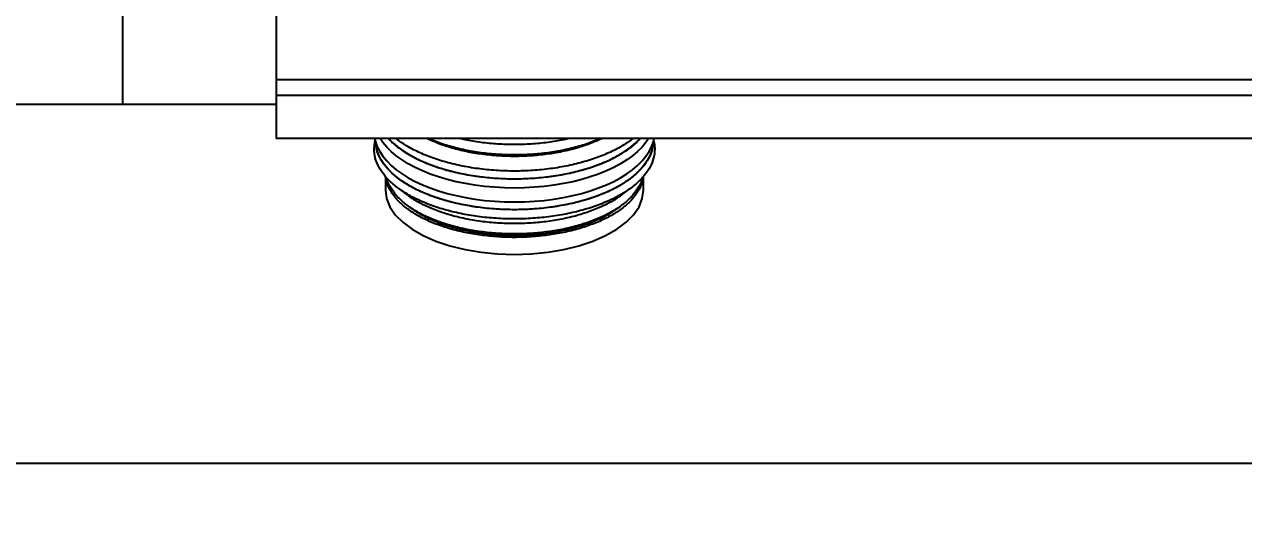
# Model space of a CAD drawing. Header units: millimetres. Extents: x 1293 to 41893, y 1011 to 26911.
# Drawn here: x 24098.9 to 24508.5, y 7556.5 to 7724.7 of the extents above; entities that cross this region are included whole.
import ezdxf

# ---------------------------------------------------------------- set-up
doc = ezdxf.new("R2010")
doc.units = ezdxf.units.MM
doc.header["$LTSCALE"] = 50
doc.layers.add('CAPA_1', color=7, linetype='Continuous')
doc.layers.add('MAQUINAS', color=11, linetype='Continuous')
doc.styles.add('SLDTEXTSTYLE0', font='TXT', dxfattribs={"width": 0.75})
doc.dimstyles.new('SLDDIMSTYLE0', dxfattribs={"dimtxt": 100, "dimasz": 100, "dimexe": 0, "dimexo": 0.0625, "dimgap": 25, "dimtad": 2, "dimdec": 0, "dimlfac": 1.5, "dimrnd": 1e-09, "dimzin": 12, "dimdsep": 46, "dimtxsty": 'SLDTEXTSTYLE0', "dimsah": 1, "dimcen": 0.09, "dimadec": 0, "dimazin": 3, "dimtfac": 1, "dimtdec": 0, "dimtofl": 0, "dimtmove": 0, "dimatfit": 3, "dimfxl": 1, "dimfrac": 2, "dimtolj": 1, "dimtzin": 12, "dimarcsym": 0})

# ---------------------------------------------------------------- blocks, each defined once
blk = doc.blocks.new('_D_28')
at = {"layer": 'CAPA_1', "transparency": 16777216}
for p, q in [((23097.89, 7144.96), (23097.89, 9212.28)), ((25942.46, 7144.96), (25942.46, 9212.28)), ((25942.46, 9162.28), (23097.89, 9162.28))]:
    blk.add_line(p, q, dxfattribs=at)
for points in [[(23097.89, 9162.28), (23197.89, 9146.89), (23197.89, 9177.66)], [(25942.46, 9162.28), (25842.46, 9177.66), (25842.46, 9146.89)]]:
    blk.add_solid(points, dxfattribs=at)
at = {"layer": 'CAPA_1', "transparency": 16777216, "insert": (24372.4, 9291.18), "char_height": 100, "attachment_point": 1, "style": 'SLDTEXTSTYLE0'}
blk.add_mtext('4267', dxfattribs=at)

msp = doc.modelspace()

# ---------------------------------------------------------------- linework, layer by layer
at = {"layer": 'MAQUINAS', "linetype": 'Continuous', "lineweight": 25}
for p, q in [((24131.8426964, 7825.2404681), (24131.8426964, 7697.8179231)), ((24183.5093631, 7733.2161501), (24183.5093631, 7686.3566674)), ((24183.5093631, 7706.1221394), (24856.8426964, 7706.1221394)), ((24183.5093631, 7697.8179231), (24030.1760298, 7697.8179231)), ((24856.8426964, 7700.7904242), (24183.5093631, 7700.7904242)), ((24856.8426964, 7686.3566674), (24183.5093631, 7686.3566674)), ((24216.6595269, 7685.7220639), (24216.5229513, 7684.9520846)), ((24216.5469637, 7686.3566674), (24217.0251498, 7683.6607722)), ((24309.9935764, 7683.6607722), (24310.4717625, 7686.3566674)), ((24310.4957749, 7684.9520846), (24310.3591993, 7685.7220639)), ((24216.3385268, 7682.8685235), (24216.611275, 7684.9491901)), ((24310.4074512, 7684.9491901), (24310.6801994, 7682.8685235)), ((24220.1760298, 7673.5925069), (24220.1760298, 7668.9789118)), ((24306.8426964, 7668.9789118), (24306.8426964, 7673.5925069)), ((24228.1278446, 7663.3978535), (24229.2165067, 7662.6280532)), ((24297.8022195, 7662.6280532), (24298.8908816, 7663.3978535)), ((25010.1760298, 7577.0811779), (24030.1760298, 7577.0811779))]:
    msp.add_line(p, q, dxfattribs=at)
at = {"layer": 'MAQUINAS', "linetype": 'Continuous', "lineweight": 25, "flags": 128}
for points in [[(24216.5229513, 7686.4920432), (24216.8186579, 7685.2190494), (24217.4165282, 7683.5621631), (24218.2492771, 7681.9308242), (24219.312661, 7680.3333456), (24220.6012611, 7678.7778676), (24222.1085111, 7677.2723166), (24223.8267304, 7675.8243646), (24225.7471633, 7674.44139), (24227.8600236, 7673.1304401), (24230.1545449, 7671.8981952), (24232.6190346, 7670.7509346), (24235.2409344, 7669.6945044), (24238.0068836, 7668.734288), (24240.9027876, 7667.8751784), (24243.9138895, 7667.1215534), (24247.0248455, 7666.4772533), (24250.2198028, 7665.9455614), (24253.4824806, 7665.5291869), (24256.7962532, 7665.2302518), (24260.1442342, 7665.0502791), (24263.5093631, 7664.9901862), (24266.874492, 7665.0502791), (24270.222473, 7665.2302518), (24273.5362456, 7665.5291869), (24276.7989234, 7665.9455614), (24279.9938807, 7666.4772533), (24283.1048367, 7667.1215534), (24286.1159386, 7667.8751784), (24289.0118426, 7668.734288), (24291.7777918, 7669.6945044), (24294.3996916, 7670.7509346), (24296.8641813, 7671.8981952), (24299.1587026, 7673.1304401), (24301.2715629, 7674.44139), (24303.1919958, 7675.8243646), (24304.9102151, 7677.2723166), (24306.4174651, 7678.7778676), (24307.7060652, 7680.3333456), (24308.7694491, 7681.9308242), (24309.602198, 7683.5621631), (24310.2000683, 7685.2190494), (24310.4957749, 7686.4920432)], [(24308.6091591, 7686.3489509), (24307.7060652, 7685.0185695), (24306.4174651, 7683.4630915), (24304.9102151, 7681.9575406), (24303.1919958, 7680.5095886), (24301.2715629, 7679.126614), (24299.1587026, 7677.8156641), (24296.8641813, 7676.5834192), (24294.3996916, 7675.4361586), (24291.7777918, 7674.3797284), (24289.0118426, 7673.419512), (24286.1159386, 7672.5604023), (24283.1048367, 7671.8067773), (24279.9938807, 7671.1624773), (24276.7989234, 7670.6307853), (24273.5362456, 7670.2144109), (24270.222473, 7669.9154757), (24266.874492, 7669.7355031), (24263.5093631, 7669.6754102), (24260.1442342, 7669.7355031), (24256.7962532, 7669.9154757), (24253.4824806, 7670.2144109), (24250.2198028, 7670.6307853), (24247.0248455, 7671.1624773), (24243.9138895, 7671.8067773), (24240.9027876, 7672.5604023), (24238.0068836, 7673.419512), (24235.2409344, 7674.3797284), (24232.6190346, 7675.4361586), (24230.1545449, 7676.5834192), (24227.8600236, 7677.8156641), (24225.7471633, 7679.126614), (24223.8267304, 7680.5095886), (24222.1085111, 7681.9575406), (24220.6012611, 7683.4630915), (24219.312661, 7685.0185695), (24218.4112857, 7686.346148)], [(24221.1240166, 7686.3514264), (24222.5510103, 7684.9318924), (24224.2508649, 7683.4994164), (24226.1507719, 7682.1312232), (24228.2410496, 7680.834285), (24230.5110466, 7679.6152105), (24232.9491955, 7678.480212), (24235.543072, 7677.4350731), (24238.2794583, 7676.4851197), (24241.1444104, 7675.6351923), (24244.1233292, 7674.8896222), (24247.2010347, 7674.2522085), (24250.3618438, 7673.7261994), (24253.5896496, 7673.3142752), (24256.868004, 7673.0185351), (24260.1802012, 7672.8404861), (24263.5093631, 7672.7810354), (24266.838525, 7672.8404861), (24270.1507222, 7673.0185351), (24273.4290766, 7673.3142752), (24276.6568824, 7673.7261994), (24279.8176915, 7674.2522085), (24282.895397, 7674.8896222), (24285.8743158, 7675.6351923), (24288.7392679, 7676.4851197), (24291.4756542, 7677.4350731), (24294.0695307, 7678.480212), (24296.5076796, 7679.6152105), (24298.7776766, 7680.834285), (24300.8679543, 7682.1312232), (24302.7678613, 7683.4994164), (24304.4677159, 7684.9318924), (24305.8885468, 7686.3447402)], [(24309.9935764, 7683.6607722), (24309.7010304, 7682.4013844), (24309.1095502, 7680.7622072), (24308.2857019, 7679.1483043), (24307.2336836, 7677.5678997), (24305.9588562, 7676.029047), (24304.4677159, 7674.5395876), (24302.7678613, 7673.1071115), (24300.8679543, 7671.7389184), (24298.7776766, 7670.4419801), (24296.5076796, 7669.2229057), (24294.0695307, 7668.0879072), (24291.4756542, 7667.0427683), (24288.7392679, 7666.0928148), (24285.8743158, 7665.2428875), (24282.895397, 7664.4973174), (24279.8176915, 7663.8599037), (24276.6568824, 7663.3338945), (24273.4290766, 7662.9219704), (24270.1507222, 7662.6262303), (24266.838525, 7662.4481812), (24263.5093631, 7662.3887306), (24260.1802012, 7662.4481812), (24256.868004, 7662.6262303), (24253.5896496, 7662.9219704), (24250.3618438, 7663.3338945), (24247.2010347, 7663.8599037), (24244.1233292, 7664.4973174), (24241.1444104, 7665.2428875), (24238.2794583, 7666.0928148), (24235.543072, 7667.0427683), (24232.9491955, 7668.0879072), (24230.5110466, 7669.2229057), (24228.2410496, 7670.4419801), (24226.1507719, 7671.7389184), (24224.2508649, 7673.1071115), (24222.5510103, 7674.5395876), (24221.05987, 7676.029047), (24219.7850426, 7677.5678997), (24218.7330243, 7679.1483043), (24217.909176, 7680.7622072), (24217.3176958, 7682.4013844), (24217.0251498, 7683.6607722)], [(24220.1760298, 7668.9789118), (24220.5467524, 7666.1508443), (24221.6525773, 7663.3711659), (24223.4745834, 7660.6874375), (24225.9815956, 7658.1455785), (24229.1307184, 7655.7890809), (24232.8680692, 7653.6582649), (24237.1297012, 7651.7895895), (24241.8426964, 7650.2150281), (24246.9264144, 7648.961522), (24252.2938711, 7648.0505189), (24257.8532281, 7647.4976065), (24263.5093631, 7647.3122452), (24269.1654981, 7647.4976065), (24274.7248551, 7648.0505189), (24280.0923118, 7648.961522), (24285.1760298, 7650.2150281), (24289.889025, 7651.7895895), (24294.150657, 7653.6582649), (24297.8880078, 7655.7890809), (24301.0371306, 7658.1455785), (24303.5441428, 7660.6874375), (24305.3661489, 7663.3711659), (24306.4719738, 7666.1508443), (24306.8426964, 7668.9789118)]]:
    msp.add_lwpolyline(points, dxfattribs=at)
at = {"layer": 'MAQUINAS', "linetype": 'Continuous', "lineweight": 25}
for points, knots in [([(24221.2120492, 7686.3566674), (24221.8108918, 7685.712566), (24223.2684527, 7684.1448466), (24226.3968871, 7681.8732315), (24230.4122382, 7679.566975), (24235.0204398, 7677.5501315), (24240.1089809, 7675.8492438), (24245.5998151, 7674.4955492), (24251.3965761, 7673.5116376), (24257.4007264, 7672.9144975), (24263.5093631, 7672.7143044), (24269.6179998, 7672.9144975), (24275.6221501, 7673.5116376), (24281.4189111, 7674.4955492), (24286.9097453, 7675.8492438), (24291.9982864, 7677.5501315), (24296.606488, 7679.566975), (24300.6218391, 7681.8732315), (24303.7502735, 7684.1448466), (24305.2078344, 7685.712566), (24305.806677, 7686.3566674)], [0, 0, 0, 0, 0.0400907404, 0.0975793979, 0.1550680553, 0.2125567128, 0.2700453702, 0.3275340277, 0.3850226851, 0.4425113426, 0.5, 0.5574886574, 0.6149773149, 0.6724659723, 0.7299546298, 0.7874432872, 0.8449319447, 0.9024206021, 0.9599092596, 1, 1, 1, 1]), ([(24303.2666536, 7686.3566674), (24302.5143914, 7685.7651109), (24300.6573348, 7684.3047768), (24296.9435382, 7682.2479953), (24292.3115684, 7680.2014355), (24287.1610813, 7678.4842961), (24281.6127939, 7677.1154074), (24275.752907, 7676.1210187), (24269.6840216, 7675.5173858), (24263.5093631, 7675.3150437), (24257.3347046, 7675.5173858), (24251.2658192, 7676.1210187), (24245.4059323, 7677.1154074), (24239.8576449, 7678.4842961), (24234.7071578, 7680.2014355), (24230.075188, 7682.2479953), (24226.3613914, 7684.3047768), (24224.5043348, 7685.7651109), (24223.7520726, 7686.3566674)], [0, 0, 0, 0, 0.0443246366, 0.1094211171, 0.1745175976, 0.2396140781, 0.3047105585, 0.369807039, 0.4349035195, 0.5, 0.5650964805, 0.630192961, 0.6952894415, 0.7603859219, 0.8254824024, 0.8905788829, 0.9556753634, 1, 1, 1, 1]), ([(24292.9692752, 7686.3566674), (24291.7012452, 7685.769786), (24289.0874558, 7684.5600477), (24284.562502, 7683.0755309), (24279.6298862, 7681.8526127), (24274.4103567, 7680.9683245), (24269.0072648, 7680.4305624), (24263.5093631, 7680.2505006), (24258.0114614, 7680.4305624), (24252.6083695, 7680.9683245), (24247.38884, 7681.8526127), (24242.4562242, 7683.0755309), (24237.9312704, 7684.5600477), (24235.317481, 7685.769786), (24234.049451, 7686.3566674)], [0, 0, 0, 0, 0.07928332261, 0.16342665809, 0.24756999357, 0.33171332904, 0.41585666452, 0.5, 0.58414333548, 0.66828667096, 0.75243000643, 0.83657334191, 0.92071667739, 1, 1, 1, 1]), ([(24292.3537846, 7686.3566674), (24291.5464478, 7685.9876389), (24289.3432051, 7684.9805507), (24285.2239648, 7683.6555852), (24280.1434946, 7682.3884647), (24274.7559278, 7681.4775472), (24269.1819244, 7680.9223196), (24263.5093631, 7680.7366728), (24257.8368018, 7680.9223196), (24252.2627984, 7681.4775472), (24246.8752316, 7682.3884647), (24241.7947614, 7683.6555852), (24237.6755211, 7684.9805507), (24235.4722784, 7685.9876389), (24234.6649416, 7686.3566674)], [0, 0, 0, 0, 0.0518396499, 0.1414717199, 0.23110379, 0.32073586, 0.41036793, 0.5, 0.58963207, 0.67926414, 0.76889621, 0.8585282801, 0.9481603501, 1, 1, 1, 1]), ([(24281.8959744, 7686.3566674), (24281.2988589, 7686.2038279), (24279.0187417, 7685.6202022), (24274.7434856, 7684.9551482), (24269.185035, 7684.3825642), (24263.5093631, 7684.2027029), (24257.8336912, 7684.3825642), (24252.2752406, 7684.9551482), (24247.9999844, 7685.6202022), (24245.7198673, 7686.2038279), (24245.1227518, 7686.3566674)], [0, 0, 0, 0, 0.052878393, 0.2019189287, 0.3509594643, 0.5, 0.6490405357, 0.7980810713, 0.947121607, 1, 1, 1, 1]), ([(24309.9426344, 7683.9416014), (24309.9014313, 7683.5191556), (24309.7610392, 7682.0797499), (24308.6846864, 7679.6667465), (24306.7551156, 7676.766962), (24304.037299, 7674.0221086), (24300.6389799, 7671.4769873), (24296.6018951, 7669.1757258), (24291.999517, 7667.1575438), (24286.9094155, 7665.4570148), (24281.4189994, 7664.103224), (24275.6221265, 7663.1193382), (24269.6180057, 7662.5221911), (24263.5093631, 7662.3220003), (24257.4007205, 7662.5221911), (24251.3965997, 7663.1193382), (24245.5997268, 7664.103224), (24240.1093107, 7665.4570148), (24235.0192092, 7667.1575438), (24230.4168311, 7669.1757258), (24226.3797463, 7671.4769873), (24222.9814272, 7674.0221086), (24220.2636106, 7676.766962), (24218.3340398, 7679.6667465), (24217.257687, 7682.0797499), (24217.1172949, 7683.5191556), (24217.0760918, 7683.9416014)], [0, 0, 0, 0, 0.0181947431, 0.061995221, 0.1057956989, 0.1495961768, 0.1933966547, 0.2371971326, 0.2809976105, 0.3247980884, 0.3685985663, 0.4123990442, 0.4561995221, 0.5, 0.5438004779, 0.5876009558, 0.6314014337, 0.6752019116, 0.7190023895, 0.7628028674, 0.8066033453, 0.8504038232, 0.8942043011, 0.938004779, 0.9818052569, 1, 1, 1, 1]), ([(24306.6673423, 7673.4147154), (24306.6215739, 7672.9169211), (24306.4889573, 7671.4745344), (24305.4627561, 7669.1293613), (24303.6648261, 7666.4370247), (24301.1427967, 7663.8881464), (24297.9867706, 7661.5248425), (24294.238168, 7659.3879506), (24289.9644993, 7657.5139262), (24285.237985, 7655.9348631), (24280.1397392, 7654.6777718), (24274.7569293, 7653.7641635), (24269.181674, 7653.2096698), (24263.5093631, 7653.0237783), (24257.8370521, 7653.2096698), (24252.2617969, 7653.7641635), (24246.878987, 7654.6777718), (24241.7807412, 7655.9348631), (24237.0542269, 7657.5139262), (24232.7805582, 7659.3879506), (24229.0319556, 7661.5248425), (24225.8759295, 7663.8881464), (24223.3539001, 7666.4370247), (24221.5559701, 7669.1293613), (24220.5297689, 7671.4745344), (24220.3971523, 7672.9169211), (24220.3513839, 7673.4147154)], [0, 0, 0, 0, 0.0228591176, 0.0662355615, 0.1096120053, 0.1529884492, 0.196364893, 0.2397413369, 0.2831177807, 0.3264942246, 0.3698706684, 0.4132471123, 0.4566235561, 0.5, 0.5433764439, 0.5867528877, 0.6301293316, 0.6735057754, 0.7168822193, 0.7602586631, 0.803635107, 0.8470115508, 0.8903879947, 0.9337644385, 0.9771408824, 1, 1, 1, 1]), ([(24306.4927745, 7673.2377212), (24306.4861724, 7673.1848109), (24306.3619029, 7672.1889053), (24305.4341497, 7670.2855442), (24303.6724911, 7667.5913281), (24301.1407429, 7665.0429534), (24297.9873209, 7662.6795145), (24294.2380205, 7660.5426588), (24289.9645388, 7658.6686247), (24285.2379744, 7657.0895642), (24280.139742, 7655.8324722), (24274.7569285, 7654.9188641), (24269.1816742, 7654.3643703), (24263.5093631, 7654.1784789), (24257.837052, 7654.3643703), (24252.2617977, 7654.9188641), (24246.8789842, 7655.8324722), (24241.7807518, 7657.0895642), (24237.0541874, 7658.6686247), (24232.7807057, 7660.5426588), (24229.0314053, 7662.6795145), (24225.8779833, 7665.0429534), (24223.3462351, 7667.5913281), (24221.5845765, 7670.2855442), (24220.6568233, 7672.1889053), (24220.5325538, 7673.1848109), (24220.5259517, 7673.2377212)], [0, 0, 0, 0, 0.00253745467, 0.04776132243, 0.09298519019, 0.13820905794, 0.1834329257, 0.22865679346, 0.27388066121, 0.31910452897, 0.36432839673, 0.40955226449, 0.45477613224, 0.5, 0.54522386776, 0.59044773551, 0.63567160327, 0.68089547103, 0.72611933879, 0.77134320654, 0.8165670743, 0.86179094206, 0.90701480981, 0.95223867757, 0.99746254533, 1, 1, 1, 1]), ([(24300.7730539, 7668.3402683), (24299.8485971, 7667.6071571), (24297.9150652, 7666.0738309), (24294.2289793, 7664.0095537), (24289.9669614, 7662.1319779), (24285.2373253, 7660.5538663), (24280.1399159, 7659.29652), (24274.7568822, 7658.3829801), (24269.1816858, 7657.8284678), (24263.5093631, 7657.6425826), (24257.8370404, 7657.8284678), (24252.261844, 7658.3829801), (24246.8788103, 7659.29652), (24241.7814009, 7660.5538663), (24237.0517648, 7662.1319779), (24232.7897469, 7664.0095537), (24229.103661, 7666.0738309), (24227.1701291, 7667.6071571), (24226.2456723, 7668.3402683)], [0, 0, 0, 0, 0.0578654781, 0.1210275527, 0.1841896272, 0.2473517018, 0.3105137763, 0.3736758509, 0.4368379254, 0.5, 0.5631620746, 0.6263241491, 0.6894862237, 0.7526482982, 0.8158103728, 0.8789724473, 0.9421345219, 1, 1, 1, 1]), ([(24229.2790793, 7662.648958), (24229.5763839, 7662.4199953), (24230.8714864, 7661.4226003), (24233.7533177, 7659.8700643), (24237.8609274, 7658.0418328), (24242.4512711, 7656.5145366), (24247.3901667, 7655.2952727), (24252.6080157, 7654.4100041), (24258.0115498, 7653.8725094), (24263.5093631, 7653.6923585), (24269.0071764, 7653.8725094), (24274.4107105, 7654.4100041), (24279.6285595, 7655.2952727), (24284.5674551, 7656.5145366), (24289.1577988, 7658.0418328), (24293.2654085, 7659.8700643), (24296.1472398, 7661.4226003), (24297.4423423, 7662.4199953), (24297.7396469, 7662.648958)], [0, 0, 0, 0, 0.0204139679, 0.0889262582, 0.1574385485, 0.2259508388, 0.2944631291, 0.3629754194, 0.4314877097, 0.5, 0.5685122903, 0.6370245806, 0.7055368709, 0.7740491612, 0.8425614515, 0.9110737418, 0.9795860321, 1, 1, 1, 1])]:
    msp.add_open_spline(points, degree=3, knots=knots, dxfattribs=at)
msp.add_open_spline([(24310.6801994, 7682.8685235), (24310.6023135, 7681.8394172), (24310.4465416, 7679.7812045), (24309.1935123, 7676.7467104), (24307.2167621, 7673.8169623), (24304.4766392, 7671.0420888), (24301.0397152, 7668.4695689), (24296.9595218, 7666.1434192), (24292.3072856, 7664.1034406), (24287.1622289, 7662.3845378), (24281.6124865, 7661.0161216), (24275.752989, 7660.0216061), (24269.6840011, 7659.4180077), (24263.5093631, 7659.2156541), (24257.3347251, 7659.4180077), (24251.2657372, 7660.0216061), (24245.4062397, 7661.0161216), (24239.8564973, 7662.3845378), (24234.7114406, 7664.1034406), (24230.0592044, 7666.1434192), (24225.979011, 7668.4695689), (24222.542087, 7671.0420888), (24219.8019641, 7673.8169623), (24217.8252139, 7676.7467104), (24216.5721846, 7679.7812045), (24216.4164127, 7681.8394172), (24216.3385268, 7682.8685235)], degree=3, dxfattribs=at)

# ---------------------------------------------------------------- dimensions: what is measured, and where the dimension line sits
at = {"layer": 'CAPA_1'}
dim = msp.add_linear_dim(base=(23097.8900298, 9162.2750488), p1=(25942.4620298, 7081.4622403), p2=(23097.8900298, 7081.4622403), dimstyle='SLDDIMSTYLE0', dxfattribs=at)
dim.commit()
dim.dimension.update_dxf_attribs({"geometry": '_D_28', "text_midpoint": (24520.1760298, 9162.2750488), "dimtype": 160})

doc.saveas('drawing.dxf')
